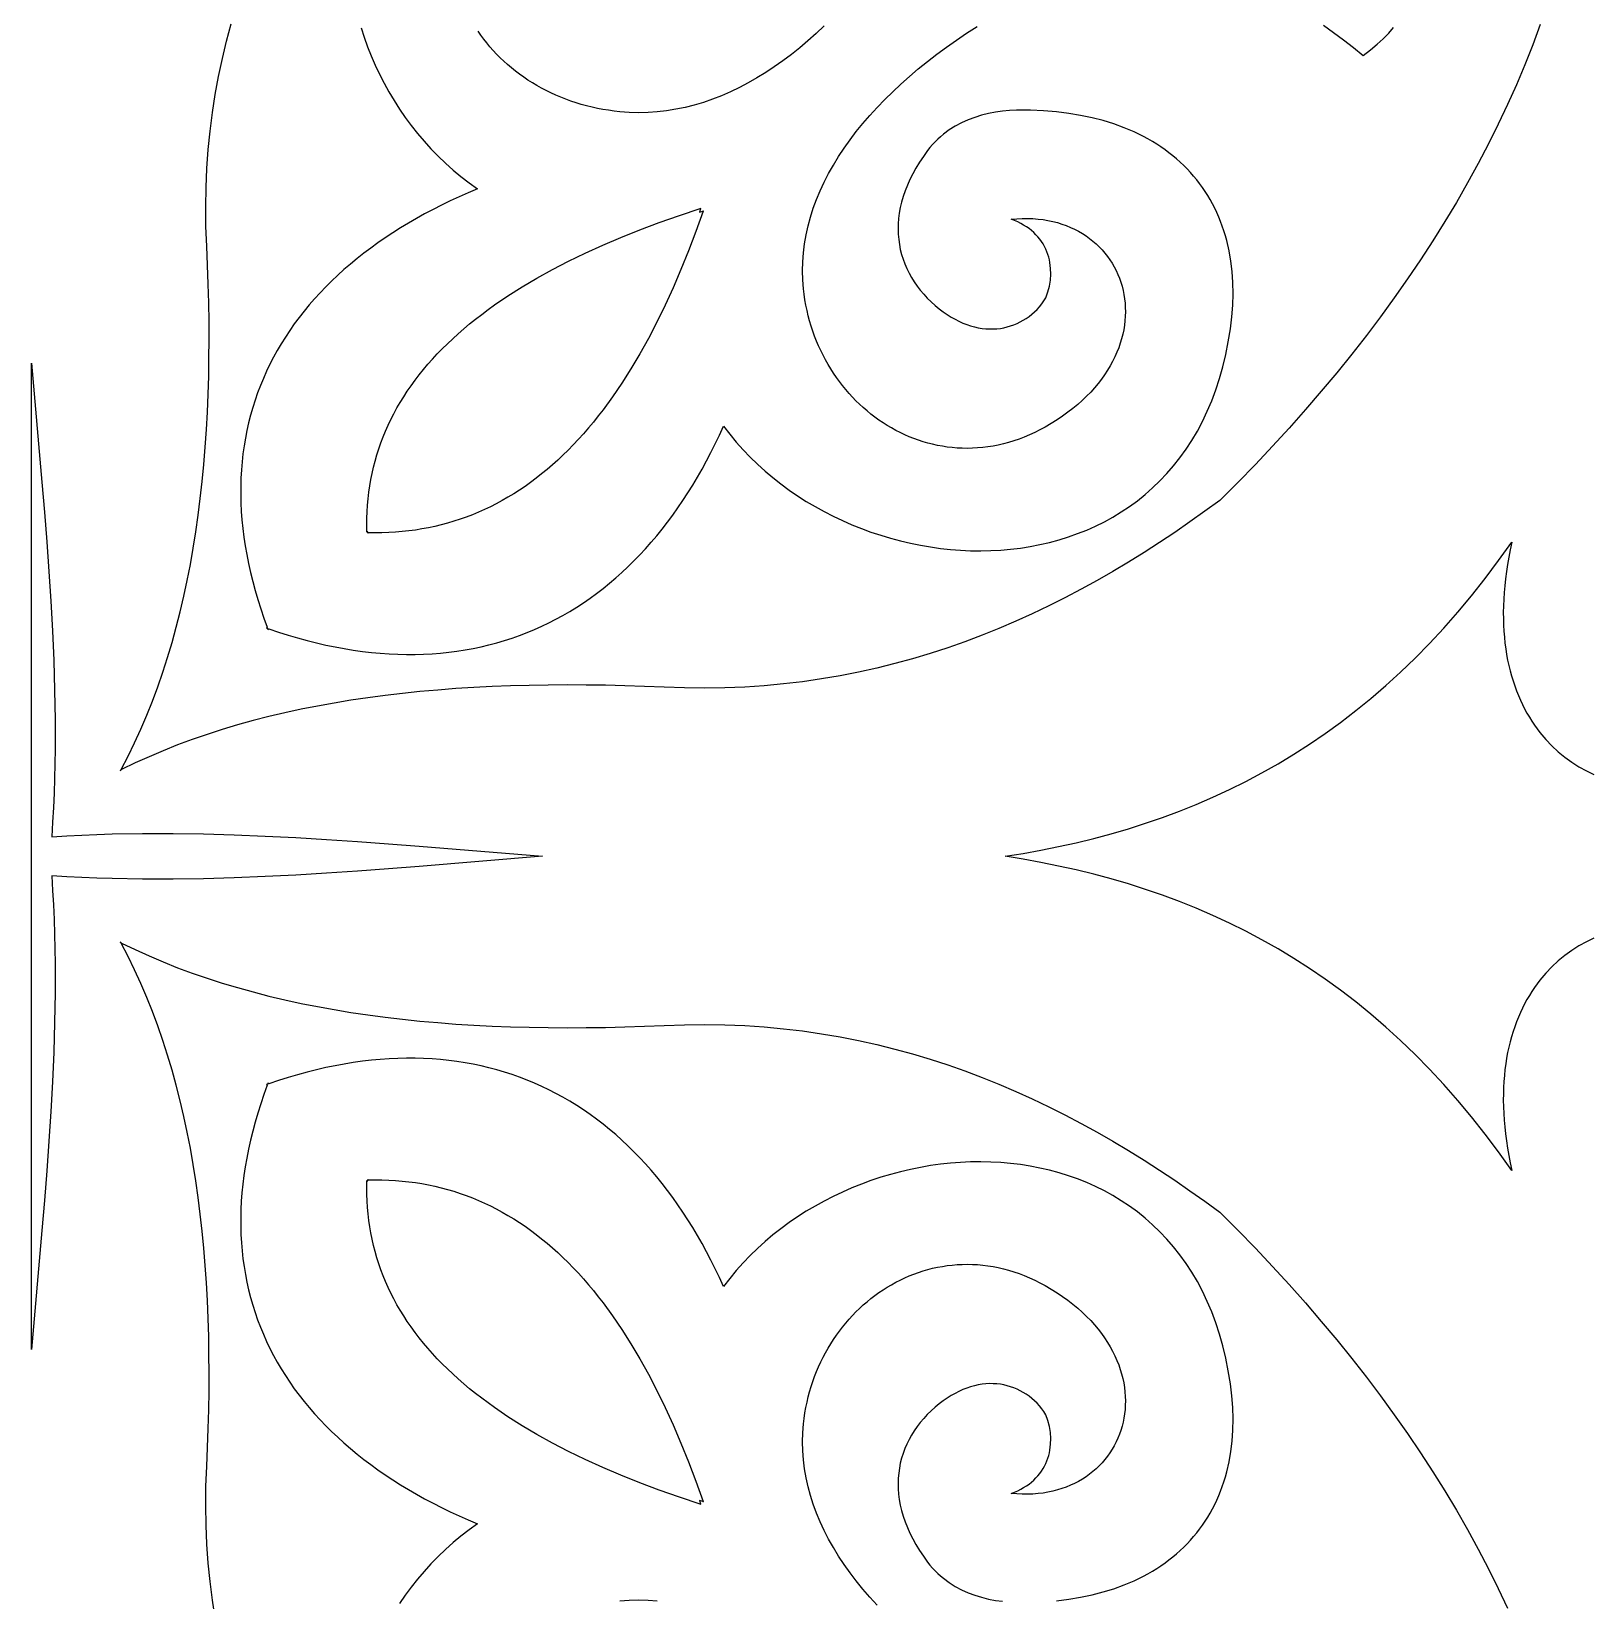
# Model space of a CAD drawing. Extents: x -375 to 375, y -1025 to 1025.
# Drawn here: x -275 to -217.3, y -85.1 to -27 of the extents above; entities that cross this region are included whole.
import ezdxf

# ---------------------------------------------------------------- set-up
doc = ezdxf.new("R2010")
doc.units = 0
doc.layers.add('LAYER_1', color=18, linetype='CONTINUOUS')

msp = doc.modelspace()

# ---------------------------------------------------------------- linework, layer by layer
at = {"layer": 'LAYER_1'}
for points in [[(-219.063, -26.698), (-219.34, -27.445), (-219.635, -28.188), (-219.947, -28.927), (-220.275, -29.663), (-220.621, -30.395), (-220.983, -31.124), (-221.362, -31.849), (-221.758, -32.571), (-222.17, -33.29), (-222.598, -34.005), (-223.043, -34.717), (-223.504, -35.425), (-223.981, -36.131), (-224.474, -36.832), (-224.984, -37.531), (-225.509, -38.226), (-226.05, -38.918), (-226.607, -39.607), (-227.179, -40.293), (-227.767, -40.975), (-228.371, -41.655), (-228.99, -42.331), (-229.624, -43.004), (-230.274, -43.674), (-230.938, -44.341), (-231.492, -44.744), (-232.05, -45.138), (-232.613, -45.524), (-233.179, -45.901), (-233.751, -46.268), (-234.327, -46.626), (-234.908, -46.973), (-235.494, -47.309), (-236.085, -47.635), (-236.682, -47.949), (-237.285, -48.252), (-237.893, -48.543), (-238.508, -48.821), (-239.128, -49.086), (-239.755, -49.338), (-240.388, -49.577), (-241.028, -49.802), (-241.675, -50.013), (-242.329, -50.209), (-242.99, -50.39), (-243.658, -50.556), (-244.334, -50.706), (-245.017, -50.84), (-245.708, -50.958), (-246.408, -51.059), (-247.115, -51.143), (-247.831, -51.209), (-248.556, -51.257), (-249.289, -51.288), (-250.031, -51.299), (-250.782, -51.292), (-251.543, -51.265), (-252.274, -51.235), (-252.999, -51.211), (-253.72, -51.193), (-254.434, -51.183), (-255.143, -51.18), (-255.846, -51.184), (-256.543, -51.195), (-257.234, -51.214), (-257.919, -51.241), (-258.597, -51.275), (-259.269, -51.318), (-259.935, -51.368), (-260.593, -51.427), (-261.245, -51.494), (-261.89, -51.57), (-262.527, -51.655), (-263.158, -51.748), (-263.781, -51.851), (-264.396, -51.962), (-265.004, -52.084), (-265.605, -52.214), (-266.197, -52.354), (-266.781, -52.504), (-267.357, -52.664), (-267.925, -52.834), (-268.485, -53.014), (-269.036, -53.205), (-269.579, -53.406), (-270.112, -53.618), (-270.637, -53.84), (-271.153, -54.074), (-271.66, -54.319), (-271.704, -54.363), (-271.697, -54.349), (-271.713, -54.355), (-271.667, -54.312), (-271.413, -53.823), (-271.171, -53.326), (-270.94, -52.82), (-270.72, -52.305), (-270.511, -51.782), (-270.314, -51.251), (-270.127, -50.711), (-269.951, -50.163), (-269.785, -49.608), (-269.629, -49.044), (-269.484, -48.473), (-269.349, -47.894), (-269.223, -47.308), (-269.107, -46.714), (-269.001, -46.114), (-268.904, -45.506), (-268.816, -44.891), (-268.737, -44.269), (-268.668, -43.641), (-268.607, -43.006), (-268.554, -42.364), (-268.51, -41.716), (-268.475, -41.062), (-268.447, -40.402), (-268.427, -39.736), (-268.416, -39.063), (-268.411, -38.386), (-268.415, -37.702), (-268.426, -37.013), (-268.443, -36.319), (-268.468, -35.619), (-268.5, -34.914), (-268.528, -34.181), (-268.535, -33.457), (-268.523, -32.741), (-268.492, -32.034), (-268.442, -31.335), (-268.373, -30.645), (-268.286, -29.963), (-268.181, -29.288), (-268.059, -28.622), (-267.92, -27.962), (-267.764, -27.311), (-267.592, -26.666)], [(-245.605, -26.743), (-245.905, -27.026), (-246.209, -27.298), (-246.516, -27.558), (-246.826, -27.807), (-247.14, -28.043), (-247.457, -28.267), (-247.777, -28.478), (-248.1, -28.677), (-248.425, -28.862), (-248.753, -29.034), (-249.083, -29.192), (-249.416, -29.336), (-249.751, -29.466), (-250.087, -29.582), (-250.426, -29.683), (-250.766, -29.769), (-251.108, -29.839), (-251.451, -29.895), (-251.795, -29.934), (-252.14, -29.958), (-252.486, -29.965), (-252.833, -29.955), (-253.181, -29.929), (-253.392, -29.907), (-253.602, -29.878), (-253.809, -29.845), (-254.014, -29.806), (-254.216, -29.762), (-254.416, -29.712), (-254.614, -29.658), (-254.809, -29.599), (-255.001, -29.534), (-255.19, -29.466), (-255.377, -29.392), (-255.56, -29.314), (-255.74, -29.231), (-255.917, -29.144), (-256.09, -29.053), (-256.26, -28.958), (-256.427, -28.858), (-256.59, -28.755), (-256.749, -28.647), (-256.904, -28.536), (-257.056, -28.421), (-257.203, -28.302), (-257.346, -28.18), (-257.486, -28.055), (-257.62, -27.926), (-257.751, -27.794), (-257.877, -27.658), (-257.998, -27.52), (-258.115, -27.379), (-258.227, -27.234), (-258.334, -27.087), (-258.436, -26.938)], [(-227.101, -26.724), (-226.723, -26.988), (-226.35, -27.263), (-225.983, -27.55), (-225.621, -27.847), (-225.355, -27.638), (-225.109, -27.429), (-224.885, -27.222), (-224.681, -27.016), (-224.496, -26.81)], [(-262.773, -26.82), (-262.66, -27.171), (-262.535, -27.519), (-262.399, -27.863), (-262.252, -28.204), (-262.094, -28.54), (-261.925, -28.871), (-261.745, -29.198), (-261.554, -29.519), (-261.353, -29.834), (-261.14, -30.143), (-260.918, -30.445), (-260.685, -30.739), (-260.442, -31.027), (-260.188, -31.306), (-259.925, -31.577), (-259.652, -31.839), (-259.369, -32.092), (-259.076, -32.335), (-258.774, -32.569), (-258.462, -32.791), (-258.804, -32.936), (-259.14, -33.085), (-259.47, -33.238), (-259.793, -33.395), (-260.11, -33.556), (-260.421, -33.721), (-260.726, -33.89), (-261.024, -34.062), (-261.315, -34.239), (-261.601, -34.419), (-261.879, -34.603), (-262.152, -34.791), (-262.417, -34.982), (-262.676, -35.177), (-262.928, -35.376), (-263.174, -35.578), (-263.413, -35.785), (-263.645, -35.994), (-263.87, -36.207), (-264.088, -36.424), (-264.3, -36.644), (-264.504, -36.868), (-264.702, -37.095), (-264.892, -37.326), (-265.075, -37.56), (-265.252, -37.797), (-265.421, -38.038), (-265.582, -38.282), (-265.737, -38.529), (-265.884, -38.78), (-266.024, -39.034), (-266.157, -39.291), (-266.282, -39.551), (-266.399, -39.814), (-266.509, -40.081), (-266.612, -40.35), (-266.707, -40.623), (-266.794, -40.899), (-266.874, -41.177), (-266.946, -41.459), (-267.01, -41.744), (-267.067, -42.031), (-267.116, -42.322), (-267.156, -42.615), (-267.189, -42.911), (-267.214, -43.21), (-267.231, -43.512), (-267.24, -43.817), (-267.241, -44.124), (-267.233, -44.434), (-267.218, -44.747), (-267.194, -45.062), (-267.162, -45.38), (-267.122, -45.701), (-267.073, -46.024), (-267.016, -46.35), (-266.951, -46.678), (-266.877, -47.009), (-266.795, -47.342), (-266.704, -47.678), (-266.605, -48.016), (-266.497, -48.356), (-266.38, -48.699), (-266.255, -49.044), (-266.287, -49.075), (-266.272, -49.075), (-266.263, -49.076), (-266.255, -49.071), (-266.252, -49.079), (-266.242, -49.082), (-266.248, -49.09), (-266.248, -49.094), (-266.244, -49.094), (-266.236, -49.088), (-266.233, -49.097), (-266.224, -49.101), (-266.23, -49.108), (-266.229, -49.117), (-266.229, -49.132), (-266.197, -49.1), (-265.839, -49.221), (-265.483, -49.334), (-265.13, -49.438), (-264.78, -49.534), (-264.432, -49.621), (-264.086, -49.701), (-263.743, -49.772), (-263.403, -49.835), (-263.065, -49.89), (-262.73, -49.936), (-262.397, -49.975), (-262.067, -50.006), (-261.74, -50.029), (-261.416, -50.044), (-261.094, -50.051), (-260.776, -50.05), (-260.46, -50.042), (-260.147, -50.025), (-259.837, -50.001), (-259.53, -49.97), (-259.225, -49.93), (-258.924, -49.883), (-258.626, -49.829), (-258.331, -49.767), (-258.039, -49.697), (-257.75, -49.621), (-257.464, -49.536), (-257.181, -49.445), (-256.901, -49.346), (-256.625, -49.24), (-256.352, -49.126), (-256.082, -49.006), (-255.816, -48.878), (-255.552, -48.743), (-255.293, -48.601), (-255.036, -48.452), (-254.783, -48.296), (-254.533, -48.133), (-254.287, -47.963), (-254.044, -47.786), (-253.805, -47.603), (-253.57, -47.413), (-253.338, -47.215), (-253.109, -47.012), (-252.884, -46.801), (-252.663, -46.584), (-252.446, -46.36), (-252.232, -46.13), (-252.022, -45.893), (-251.816, -45.65), (-251.614, -45.4), (-251.415, -45.144), (-251.22, -44.882), (-251.03, -44.613), (-250.843, -44.338), (-250.66, -44.057), (-250.481, -43.769), (-250.306, -43.476), (-250.135, -43.176), (-249.968, -42.87), (-249.805, -42.558), (-249.647, -42.24), (-249.492, -41.917), (-249.342, -41.587), (-249.111, -41.887), (-248.869, -42.179), (-248.617, -42.461), (-248.354, -42.734), (-248.082, -42.997), (-247.801, -43.251), (-247.512, -43.496), (-247.214, -43.73), (-246.908, -43.955), (-246.595, -44.169), (-246.275, -44.374), (-245.948, -44.568), (-245.615, -44.752), (-245.276, -44.926), (-244.933, -45.089), (-244.584, -45.241), (-244.231, -45.383), (-243.874, -45.514), (-243.513, -45.634), (-243.149, -45.743), (-242.783, -45.841), (-242.414, -45.927), (-242.043, -46.002), (-241.671, -46.066), (-241.298, -46.118), (-240.925, -46.159), (-240.551, -46.187), (-240.178, -46.204), (-239.805, -46.209), (-239.433, -46.201), (-239.064, -46.182), (-238.696, -46.15), (-238.33, -46.106), (-237.968, -46.049), (-237.608, -45.979), (-237.253, -45.897), (-236.901, -45.802), (-236.554, -45.693), (-236.213, -45.572), (-235.876, -45.438), (-235.546, -45.29), (-235.221, -45.129), (-234.904, -44.955), (-234.594, -44.766), (-234.291, -44.565), (-233.996, -44.349), (-233.71, -44.119), (-233.432, -43.876), (-233.164, -43.618), (-232.906, -43.346), (-232.657, -43.059), (-232.42, -42.759), (-232.193, -42.443), (-231.978, -42.113), (-231.774, -41.768), (-231.583, -41.409), (-231.405, -41.034), (-231.24, -40.644), (-231.088, -40.239), (-230.951, -39.819), (-230.827, -39.383), (-230.719, -38.932), (-230.626, -38.465), (-230.549, -37.982), (-230.496, -37.537), (-230.464, -37.102), (-230.452, -36.677), (-230.46, -36.262), (-230.487, -35.857), (-230.534, -35.464), (-230.6, -35.081), (-230.685, -34.71), (-230.735, -34.529), (-230.789, -34.35), (-230.848, -34.175), (-230.911, -34.003), (-230.98, -33.833), (-231.053, -33.667), (-231.13, -33.504), (-231.212, -33.344), (-231.299, -33.187), (-231.39, -33.033), (-231.485, -32.882), (-231.585, -32.735), (-231.69, -32.591), (-231.799, -32.45), (-231.912, -32.313), (-232.03, -32.179), (-232.152, -32.049), (-232.278, -31.922), (-232.408, -31.798), (-232.543, -31.678), (-232.682, -31.561), (-232.826, -31.448), (-232.973, -31.339), (-233.125, -31.233), (-233.281, -31.131), (-233.441, -31.033), (-233.605, -30.938), (-233.773, -30.848), (-233.945, -30.761), (-234.122, -30.677), (-234.486, -30.523), (-234.867, -30.384), (-235.263, -30.261), (-235.675, -30.154), (-236.102, -30.064), (-236.544, -29.991), (-237.001, -29.934), (-237.472, -29.895), (-237.959, -29.874), (-238.218, -29.87), (-238.479, -29.874), (-238.741, -29.889), (-239.003, -29.914), (-239.263, -29.951), (-239.522, -30.001), (-239.777, -30.063), (-240.028, -30.14), (-240.274, -30.232), (-240.514, -30.34), (-240.747, -30.465), (-240.973, -30.607), (-241.189, -30.768), (-241.294, -30.856), (-241.396, -30.949), (-241.496, -31.046), (-241.592, -31.149), (-241.686, -31.258), (-241.777, -31.371), (-241.932, -31.587), (-242.075, -31.802), (-242.206, -32.017), (-242.324, -32.23), (-242.43, -32.442), (-242.525, -32.653), (-242.607, -32.863), (-242.678, -33.071), (-242.737, -33.278), (-242.786, -33.483), (-242.823, -33.685), (-242.849, -33.886), (-242.864, -34.085), (-242.869, -34.281), (-242.863, -34.474), (-242.847, -34.665), (-242.821, -34.853), (-242.786, -35.038), (-242.74, -35.22), (-242.685, -35.399), (-242.62, -35.574), (-242.547, -35.746), (-242.464, -35.914), (-242.372, -36.079), (-242.272, -36.239), (-242.163, -36.395), (-242.046, -36.547), (-241.92, -36.695), (-241.787, -36.838), (-241.645, -36.976), (-241.496, -37.109), (-241.34, -37.238), (-241.194, -37.348), (-241.049, -37.45), (-240.903, -37.541), (-240.758, -37.624), (-240.613, -37.698), (-240.468, -37.763), (-240.323, -37.82), (-240.18, -37.868), (-240.037, -37.907), (-239.896, -37.938), (-239.755, -37.962), (-239.616, -37.977), (-239.479, -37.984), (-239.343, -37.984), (-239.209, -37.976), (-239.078, -37.961), (-238.948, -37.939), (-238.821, -37.909), (-238.697, -37.873), (-238.575, -37.83), (-238.456, -37.78), (-238.34, -37.724), (-238.228, -37.661), (-238.118, -37.592), (-238.013, -37.517), (-237.911, -37.436), (-237.812, -37.349), (-237.718, -37.256), (-237.629, -37.158), (-237.543, -37.055), (-237.462, -36.946), (-237.386, -36.833), (-237.312, -36.613), (-237.258, -36.392), (-237.224, -36.171), (-237.209, -35.953), (-237.214, -35.736), (-237.24, -35.524), (-237.26, -35.42), (-237.286, -35.318), (-237.317, -35.217), (-237.353, -35.118), (-237.395, -35.021), (-237.442, -34.926), (-237.494, -34.833), (-237.552, -34.743), (-237.615, -34.656), (-237.684, -34.571), (-237.758, -34.489), (-237.838, -34.411), (-237.923, -34.335), (-238.014, -34.263), (-238.111, -34.195), (-238.213, -34.13), (-238.321, -34.069), (-238.435, -34.012), (-238.555, -33.96), (-238.681, -33.912), (-238.472, -33.895), (-238.268, -33.886), (-238.068, -33.885), (-237.872, -33.892), (-237.681, -33.908), (-237.495, -33.93), (-237.313, -33.96), (-237.136, -33.998), (-236.963, -34.042), (-236.796, -34.093), (-236.634, -34.151), (-236.476, -34.216), (-236.324, -34.286), (-236.177, -34.363), (-236.035, -34.445), (-235.899, -34.533), (-235.768, -34.627), (-235.643, -34.726), (-235.524, -34.83), (-235.41, -34.939), (-235.302, -35.052), (-235.2, -35.17), (-235.104, -35.293), (-235.015, -35.419), (-234.931, -35.55), (-234.854, -35.684), (-234.783, -35.821), (-234.718, -35.962), (-234.66, -36.106), (-234.609, -36.253), (-234.564, -36.403), (-234.526, -36.556), (-234.495, -36.71), (-234.471, -36.867), (-234.454, -37.026), (-234.445, -37.187), (-234.442, -37.349), (-234.447, -37.513), (-234.459, -37.678), (-234.478, -37.844), (-234.505, -38.01), (-234.54, -38.178), (-234.583, -38.345), (-234.633, -38.513), (-234.691, -38.681), (-234.758, -38.849), (-234.832, -39.017), (-234.915, -39.184), (-235.005, -39.35), (-235.104, -39.515), (-235.212, -39.679), (-235.328, -39.842), (-235.453, -40.003), (-235.586, -40.163), (-235.728, -40.321), (-235.879, -40.476), (-236.039, -40.63), (-236.208, -40.78), (-236.386, -40.929), (-236.573, -41.074), (-236.77, -41.216), (-236.976, -41.355), (-237.191, -41.49), (-237.416, -41.622), (-237.609, -41.726), (-237.802, -41.823), (-237.996, -41.911), (-238.189, -41.992), (-238.383, -42.066), (-238.577, -42.132), (-238.77, -42.19), (-238.963, -42.242), (-239.156, -42.287), (-239.348, -42.324), (-239.54, -42.355), (-239.732, -42.378), (-239.922, -42.395), (-240.112, -42.406), (-240.3, -42.409), (-240.488, -42.407), (-240.675, -42.398), (-240.86, -42.382), (-241.044, -42.361), (-241.227, -42.333), (-241.408, -42.3), (-241.587, -42.26), (-241.765, -42.215), (-241.941, -42.164), (-242.115, -42.107), (-242.287, -42.045), (-242.457, -41.977), (-242.624, -41.904), (-242.79, -41.826), (-242.953, -41.743), (-243.113, -41.654), (-243.271, -41.561), (-243.426, -41.462), (-243.579, -41.359), (-243.728, -41.251), (-243.875, -41.139), (-244.018, -41.022), (-244.159, -40.9), (-244.296, -40.774), (-244.429, -40.644), (-244.56, -40.51), (-244.686, -40.372), (-244.809, -40.23), (-244.929, -40.084), (-245.044, -39.934), (-245.155, -39.781), (-245.263, -39.624), (-245.366, -39.463), (-245.465, -39.299), (-245.56, -39.132), (-245.65, -38.961), (-245.735, -38.787), (-245.816, -38.611), (-245.893, -38.431), (-245.964, -38.249), (-246.031, -38.063), (-246.092, -37.875), (-246.148, -37.685), (-246.2, -37.492), (-246.245, -37.297), (-246.286, -37.099), (-246.321, -36.899), (-246.35, -36.697), (-246.374, -36.493), (-246.401, -36.158), (-246.41, -35.823), (-246.403, -35.49), (-246.378, -35.157), (-246.337, -34.825), (-246.28, -34.494), (-246.207, -34.165), (-246.118, -33.837), (-246.013, -33.51), (-245.893, -33.186), (-245.758, -32.863), (-245.609, -32.542), (-245.445, -32.224), (-245.266, -31.908), (-245.074, -31.594), (-244.868, -31.283), (-244.649, -30.974), (-244.417, -30.669), (-244.172, -30.366), (-243.914, -30.067), (-243.645, -29.77), (-243.363, -29.478), (-243.069, -29.189), (-242.764, -28.903), (-242.448, -28.622), (-242.12, -28.344), (-241.782, -28.071), (-241.434, -27.802), (-241.075, -27.537), (-240.707, -27.277), (-240.329, -27.022), (-239.942, -26.772)], [(-217.074, -60.571), (-217.353, -60.704), (-217.626, -60.854), (-217.891, -61.022), (-218.148, -61.207), (-218.396, -61.41), (-218.633, -61.631), (-218.86, -61.869), (-219.075, -62.125), (-219.277, -62.399), (-219.373, -62.543), (-219.466, -62.691), (-219.555, -62.843), (-219.64, -63), (-219.722, -63.161), (-219.8, -63.327), (-219.874, -63.497), (-219.943, -63.671), (-220.009, -63.85), (-220.07, -64.033), (-220.127, -64.221), (-220.179, -64.413), (-220.227, -64.609), (-220.27, -64.81), (-220.308, -65.016), (-220.341, -65.225), (-220.369, -65.44), (-220.392, -65.658), (-220.41, -65.881), (-220.422, -66.109), (-220.429, -66.341), (-220.431, -66.577), (-220.427, -66.817), (-220.417, -67.063), (-220.401, -67.312), (-220.379, -67.566), (-220.351, -67.824), (-220.317, -68.087), (-220.276, -68.354), (-220.23, -68.626), (-220.176, -68.902), (-220.116, -69.182), (-220.606, -68.495), (-221.104, -67.832), (-221.609, -67.195), (-222.121, -66.581), (-222.64, -65.992), (-223.166, -65.426), (-223.699, -64.883), (-224.238, -64.363), (-224.785, -63.865), (-225.337, -63.388), (-225.897, -62.933), (-226.462, -62.499), (-227.033, -62.085), (-227.611, -61.692), (-228.194, -61.318), (-228.784, -60.963), (-229.379, -60.626), (-229.979, -60.308), (-230.585, -60.008), (-231.196, -59.726), (-231.812, -59.46), (-232.434, -59.211), (-233.06, -58.978), (-233.691, -58.76), (-234.327, -58.558), (-234.968, -58.371), (-235.613, -58.198), (-236.262, -58.039), (-236.916, -57.894), (-237.573, -57.762), (-238.235, -57.642), (-238.901, -57.534), (-238.235, -57.425), (-237.573, -57.306), (-236.916, -57.174), (-236.262, -57.028), (-235.613, -56.869), (-234.968, -56.697), (-234.327, -56.509), (-233.691, -56.307), (-233.06, -56.09), (-232.434, -55.857), (-231.812, -55.608), (-231.196, -55.342), (-230.585, -55.059), (-229.979, -54.759), (-229.379, -54.441), (-228.784, -54.105), (-228.194, -53.75), (-227.611, -53.376), (-227.033, -52.982), (-226.462, -52.568), (-225.897, -52.134), (-225.337, -51.679), (-224.785, -51.203), (-224.238, -50.705), (-223.699, -50.184), (-223.166, -49.642), (-222.64, -49.076), (-222.121, -48.486), (-221.609, -47.873), (-221.104, -47.235), (-220.606, -46.573), (-220.116, -45.885), (-220.176, -46.166), (-220.23, -46.442), (-220.276, -46.713), (-220.317, -46.98), (-220.351, -47.243), (-220.379, -47.502), (-220.401, -47.756), (-220.417, -48.005), (-220.427, -48.25), (-220.431, -48.491), (-220.429, -48.727), (-220.422, -48.959), (-220.41, -49.186), (-220.392, -49.409), (-220.369, -49.628), (-220.341, -49.842), (-220.308, -50.052), (-220.27, -50.257), (-220.227, -50.458), (-220.179, -50.655), (-220.127, -50.847), (-220.07, -51.034), (-220.009, -51.218), (-219.943, -51.397), (-219.874, -51.571), (-219.8, -51.741), (-219.722, -51.907), (-219.64, -52.068), (-219.555, -52.225), (-219.466, -52.377), (-219.373, -52.525), (-219.277, -52.668), (-219.075, -52.942), (-218.86, -53.198), (-218.633, -53.437), (-218.396, -53.657), (-218.148, -53.861), (-217.891, -54.046), (-217.626, -54.214), (-217.353, -54.364), (-217.074, -54.496)], [(-268.181, -85.779), (-268.286, -85.105), (-268.373, -84.423), (-268.442, -83.732), (-268.492, -83.034), (-268.523, -82.327), (-268.535, -81.611), (-268.528, -80.887), (-268.5, -80.154), (-268.468, -79.449), (-268.443, -78.749), (-268.426, -78.055), (-268.415, -77.366), (-268.411, -76.682), (-268.416, -76.004), (-268.427, -75.332), (-268.447, -74.666), (-268.475, -74.005), (-268.51, -73.351), (-268.554, -72.703), (-268.607, -72.062), (-268.668, -71.427), (-268.737, -70.798), (-268.816, -70.177), (-268.904, -69.562), (-269.001, -68.954), (-269.107, -68.353), (-269.223, -67.76), (-269.349, -67.173), (-269.484, -66.595), (-269.629, -66.023), (-269.785, -65.46), (-269.951, -64.904), (-270.127, -64.357), (-270.314, -63.817), (-270.511, -63.286), (-270.72, -62.762), (-270.94, -62.248), (-271.171, -61.742), (-271.413, -61.244), (-271.667, -60.756), (-271.713, -60.713), (-271.697, -60.719), (-271.704, -60.705), (-271.66, -60.749), (-271.153, -60.994), (-270.637, -61.227), (-270.112, -61.45), (-269.579, -61.662), (-269.036, -61.863), (-268.485, -62.053), (-267.925, -62.234), (-267.357, -62.403), (-266.781, -62.563), (-266.197, -62.713), (-265.605, -62.854), (-265.004, -62.984), (-264.396, -63.105), (-263.781, -63.217), (-263.158, -63.319), (-262.527, -63.413), (-261.89, -63.497), (-261.245, -63.573), (-260.593, -63.641), (-259.935, -63.7), (-259.269, -63.75), (-258.597, -63.793), (-257.919, -63.827), (-257.234, -63.854), (-256.543, -63.872), (-255.846, -63.884), (-255.143, -63.888), (-254.434, -63.885), (-253.72, -63.874), (-252.999, -63.857), (-252.274, -63.833), (-251.543, -63.802), (-250.782, -63.776), (-250.031, -63.768), (-249.289, -63.78), (-248.556, -63.81), (-247.831, -63.859), (-247.115, -63.925), (-246.408, -64.009), (-245.708, -64.11), (-245.017, -64.227), (-244.334, -64.362), (-243.658, -64.512), (-242.99, -64.678), (-242.329, -64.859), (-241.675, -65.055), (-241.028, -65.266), (-240.388, -65.49), (-239.755, -65.729), (-239.128, -65.982), (-238.508, -66.247), (-237.893, -66.525), (-237.285, -66.816), (-236.682, -67.118), (-236.085, -67.433), (-235.494, -67.758), (-234.908, -68.095), (-234.327, -68.442), (-233.751, -68.799), (-233.179, -69.167), (-232.613, -69.543), (-232.05, -69.929), (-231.492, -70.324), (-230.938, -70.727), (-230.274, -71.394), (-229.624, -72.064), (-228.99, -72.737), (-228.371, -73.413), (-227.767, -74.092), (-227.179, -74.775), (-226.607, -75.46), (-226.05, -76.149), (-225.509, -76.841), (-224.984, -77.537), (-224.474, -78.235), (-223.981, -78.937), (-223.504, -79.642), (-223.043, -80.351), (-222.598, -81.062), (-222.17, -81.778), (-221.758, -82.496), (-221.362, -83.218), (-220.983, -83.944), (-220.621, -84.672), (-220.275, -85.405)], [(-237.001, -85.133), (-236.544, -85.077), (-236.102, -85.004), (-235.675, -84.913), (-235.263, -84.807), (-234.867, -84.684), (-234.486, -84.545), (-234.122, -84.39), (-233.945, -84.307), (-233.773, -84.22), (-233.605, -84.129), (-233.441, -84.035), (-233.281, -83.936), (-233.125, -83.834), (-232.973, -83.729), (-232.826, -83.619), (-232.682, -83.506), (-232.543, -83.39), (-232.408, -83.27), (-232.278, -83.146), (-232.152, -83.019), (-232.03, -82.888), (-231.912, -82.755), (-231.799, -82.617), (-231.69, -82.476), (-231.585, -82.332), (-231.485, -82.185), (-231.39, -82.035), (-231.299, -81.881), (-231.212, -81.724), (-231.13, -81.564), (-231.053, -81.401), (-230.98, -81.234), (-230.911, -81.065), (-230.848, -80.893), (-230.789, -80.717), (-230.735, -80.539), (-230.685, -80.358), (-230.6, -79.986), (-230.534, -79.604), (-230.487, -79.21), (-230.46, -78.806), (-230.452, -78.391), (-230.464, -77.966), (-230.496, -77.531), (-230.549, -77.086), (-230.626, -76.603), (-230.719, -76.136), (-230.827, -75.685), (-230.951, -75.249), (-231.088, -74.829), (-231.24, -74.424), (-231.405, -74.034), (-231.583, -73.659), (-231.774, -73.299), (-231.978, -72.954), (-232.193, -72.624), (-232.42, -72.309), (-232.657, -72.008), (-232.906, -71.722), (-233.164, -71.45), (-233.432, -71.192), (-233.71, -70.948), (-233.996, -70.719), (-234.291, -70.503), (-234.594, -70.301), (-234.904, -70.113), (-235.221, -69.938), (-235.546, -69.777), (-235.876, -69.63), (-236.213, -69.495), (-236.554, -69.374), (-236.901, -69.266), (-237.253, -69.171), (-237.608, -69.089), (-237.968, -69.019), (-238.33, -68.962), (-238.696, -68.918), (-239.064, -68.886), (-239.433, -68.866), (-239.805, -68.859), (-240.178, -68.864), (-240.551, -68.88), (-240.925, -68.909), (-241.298, -68.949), (-241.671, -69.001), (-242.043, -69.065), (-242.414, -69.14), (-242.783, -69.227), (-243.149, -69.325), (-243.513, -69.434), (-243.874, -69.554), (-244.231, -69.684), (-244.584, -69.826), (-244.933, -69.979), (-245.276, -70.142), (-245.615, -70.315), (-245.948, -70.499), (-246.275, -70.694), (-246.595, -70.898), (-246.908, -71.113), (-247.214, -71.338), (-247.512, -71.572), (-247.801, -71.816), (-248.082, -72.07), (-248.354, -72.334), (-248.617, -72.606), (-248.869, -72.889), (-249.111, -73.18), (-249.342, -73.481), (-249.492, -73.151), (-249.647, -72.827), (-249.805, -72.509), (-249.968, -72.198), (-250.135, -71.892), (-250.306, -71.592), (-250.481, -71.298), (-250.66, -71.011), (-250.843, -70.73), (-251.03, -70.455), (-251.22, -70.186), (-251.415, -69.923), (-251.614, -69.667), (-251.816, -69.418), (-252.022, -69.174), (-252.232, -68.938), (-252.446, -68.707), (-252.663, -68.484), (-252.884, -68.267), (-253.109, -68.056), (-253.338, -67.852), (-253.57, -67.655), (-253.805, -67.465), (-254.044, -67.281), (-254.287, -67.104), (-254.533, -66.935), (-254.783, -66.772), (-255.036, -66.616), (-255.293, -66.467), (-255.552, -66.325), (-255.816, -66.19), (-256.082, -66.062), (-256.352, -65.941), (-256.625, -65.828), (-256.901, -65.722), (-257.181, -65.623), (-257.464, -65.531), (-257.75, -65.447), (-258.039, -65.37), (-258.331, -65.301), (-258.626, -65.239), (-258.924, -65.184), (-259.225, -65.137), (-259.53, -65.098), (-259.837, -65.066), (-260.147, -65.042), (-260.46, -65.026), (-260.776, -65.017), (-261.094, -65.017), (-261.416, -65.024), (-261.74, -65.039), (-262.067, -65.062), (-262.397, -65.092), (-262.73, -65.131), (-263.065, -65.178), (-263.403, -65.233), (-263.743, -65.296), (-264.086, -65.367), (-264.432, -65.446), (-264.78, -65.534), (-265.13, -65.63), (-265.483, -65.734), (-265.839, -65.846), (-266.197, -65.967), (-266.229, -65.936), (-266.229, -65.95), (-266.23, -65.959), (-266.224, -65.967), (-266.233, -65.97), (-266.236, -65.979), (-266.244, -65.974), (-266.248, -65.974), (-266.248, -65.978), (-266.242, -65.985), (-266.252, -65.988), (-266.255, -65.997), (-266.263, -65.992), (-266.272, -65.992), (-266.287, -65.993), (-266.255, -66.023), (-266.38, -66.368), (-266.497, -66.711), (-266.605, -67.052), (-266.704, -67.39), (-266.795, -67.725), (-266.877, -68.059), (-266.951, -68.389), (-267.016, -68.718), (-267.073, -69.043), (-267.122, -69.367), (-267.162, -69.687), (-267.194, -70.005), (-267.218, -70.321), (-267.233, -70.633), (-267.241, -70.943), (-267.24, -71.251), (-267.231, -71.555), (-267.214, -71.857), (-267.189, -72.156), (-267.156, -72.452), (-267.116, -72.746), (-267.067, -73.036), (-267.01, -73.324), (-266.946, -73.608), (-266.874, -73.89), (-266.794, -74.169), (-266.707, -74.444), (-266.612, -74.717), (-266.509, -74.987), (-266.399, -75.253), (-266.282, -75.517), (-266.157, -75.777), (-266.024, -76.034), (-265.884, -76.288), (-265.737, -76.538), (-265.582, -76.785), (-265.421, -77.029), (-265.252, -77.27), (-265.075, -77.508), (-264.892, -77.742), (-264.702, -77.972), (-264.504, -78.199), (-264.3, -78.423), (-264.088, -78.643), (-263.87, -78.86), (-263.645, -79.073), (-263.413, -79.283), (-263.174, -79.489), (-262.928, -79.692), (-262.676, -79.89), (-262.417, -80.086), (-262.152, -80.277), (-261.879, -80.465), (-261.601, -80.649), (-261.315, -80.829), (-261.024, -81.005), (-260.726, -81.178), (-260.421, -81.347), (-260.11, -81.511), (-259.793, -81.672), (-259.47, -81.829), (-259.14, -81.982), (-258.804, -82.131), (-258.462, -82.276), (-258.774, -82.499), (-259.076, -82.732), (-259.369, -82.976), (-259.652, -83.228), (-259.925, -83.491), (-260.188, -83.761), (-260.442, -84.041), (-260.685, -84.328), (-260.918, -84.623), (-261.14, -84.925), (-261.353, -85.234)], [(-243.645, -85.297), (-243.914, -85.001), (-244.172, -84.702), (-244.417, -84.399), (-244.649, -84.093), (-244.868, -83.785), (-245.074, -83.474), (-245.266, -83.16), (-245.445, -82.844), (-245.609, -82.525), (-245.758, -82.204), (-245.893, -81.882), (-246.013, -81.557), (-246.118, -81.231), (-246.207, -80.903), (-246.28, -80.573), (-246.337, -80.243), (-246.378, -79.911), (-246.403, -79.578), (-246.41, -79.244), (-246.401, -78.91), (-246.374, -78.574), (-246.35, -78.37), (-246.321, -78.168), (-246.286, -77.969), (-246.245, -77.771), (-246.2, -77.576), (-246.148, -77.383), (-246.092, -77.192), (-246.031, -77.004), (-245.964, -76.819), (-245.893, -76.636), (-245.816, -76.457), (-245.735, -76.28), (-245.65, -76.106), (-245.56, -75.936), (-245.465, -75.769), (-245.366, -75.605), (-245.263, -75.444), (-245.155, -75.287), (-245.044, -75.133), (-244.929, -74.984), (-244.809, -74.838), (-244.686, -74.695), (-244.56, -74.557), (-244.429, -74.423), (-244.296, -74.293), (-244.159, -74.167), (-244.018, -74.046), (-243.875, -73.929), (-243.728, -73.816), (-243.579, -73.709), (-243.426, -73.605), (-243.271, -73.507), (-243.113, -73.414), (-242.953, -73.325), (-242.79, -73.242), (-242.624, -73.163), (-242.457, -73.09), (-242.287, -73.023), (-242.115, -72.961), (-241.941, -72.904), (-241.765, -72.853), (-241.587, -72.807), (-241.408, -72.768), (-241.227, -72.734), (-241.044, -72.707), (-240.86, -72.685), (-240.675, -72.67), (-240.488, -72.661), (-240.3, -72.658), (-240.112, -72.662), (-239.922, -72.672), (-239.732, -72.689), (-239.54, -72.713), (-239.348, -72.744), (-239.156, -72.781), (-238.963, -72.826), (-238.77, -72.877), (-238.577, -72.936), (-238.383, -73.002), (-238.189, -73.076), (-237.996, -73.157), (-237.802, -73.245), (-237.609, -73.341), (-237.416, -73.445), (-237.191, -73.577), (-236.976, -73.713), (-236.77, -73.852), (-236.573, -73.994), (-236.386, -74.139), (-236.208, -74.287), (-236.039, -74.438), (-235.879, -74.591), (-235.728, -74.747), (-235.586, -74.905), (-235.453, -75.064), (-235.328, -75.226), (-235.212, -75.388), (-235.104, -75.553), (-235.005, -75.718), (-234.915, -75.884), (-234.832, -76.051), (-234.758, -76.219), (-234.691, -76.386), (-234.633, -76.554), (-234.583, -76.722), (-234.54, -76.89), (-234.505, -77.057), (-234.478, -77.224), (-234.459, -77.39), (-234.447, -77.555), (-234.442, -77.718), (-234.445, -77.881), (-234.454, -78.041), (-234.471, -78.2), (-234.495, -78.357), (-234.526, -78.512), (-234.564, -78.664), (-234.609, -78.814), (-234.66, -78.961), (-234.718, -79.105), (-234.783, -79.246), (-234.854, -79.384), (-234.931, -79.518), (-235.015, -79.648), (-235.104, -79.775), (-235.2, -79.897), (-235.302, -80.015), (-235.41, -80.129), (-235.524, -80.238), (-235.643, -80.342), (-235.768, -80.441), (-235.899, -80.534), (-236.035, -80.622), (-236.177, -80.705), (-236.324, -80.781), (-236.476, -80.852), (-236.634, -80.916), (-236.796, -80.974), (-236.963, -81.025), (-237.136, -81.07), (-237.313, -81.107), (-237.495, -81.137), (-237.681, -81.16), (-237.872, -81.175), (-238.068, -81.183), (-238.268, -81.182), (-238.472, -81.173), (-238.681, -81.156), (-238.555, -81.108), (-238.435, -81.055), (-238.321, -80.998), (-238.213, -80.938), (-238.111, -80.873), (-238.014, -80.805), (-237.923, -80.733), (-237.838, -80.657), (-237.758, -80.578), (-237.684, -80.497), (-237.615, -80.412), (-237.552, -80.324), (-237.494, -80.234), (-237.442, -80.142), (-237.395, -80.047), (-237.353, -79.95), (-237.317, -79.851), (-237.286, -79.75), (-237.26, -79.647), (-237.24, -79.543), (-237.214, -79.331), (-237.209, -79.115), (-237.224, -78.896), (-237.258, -78.676), (-237.312, -78.455), (-237.386, -78.235), (-237.462, -78.121), (-237.543, -78.013), (-237.629, -77.909), (-237.718, -77.811), (-237.812, -77.719), (-237.911, -77.632), (-238.013, -77.551), (-238.118, -77.476), (-238.228, -77.407), (-238.34, -77.344), (-238.456, -77.288), (-238.575, -77.238), (-238.697, -77.195), (-238.821, -77.158), (-238.948, -77.129), (-239.078, -77.106), (-239.209, -77.091), (-239.343, -77.084), (-239.479, -77.083), (-239.616, -77.091), (-239.755, -77.106), (-239.896, -77.129), (-240.037, -77.161), (-240.18, -77.2), (-240.323, -77.248), (-240.468, -77.304), (-240.613, -77.369), (-240.758, -77.443), (-240.903, -77.526), (-241.049, -77.618), (-241.194, -77.719), (-241.34, -77.83), (-241.496, -77.958), (-241.645, -78.092), (-241.787, -78.23), (-241.92, -78.373), (-242.046, -78.521), (-242.163, -78.673), (-242.272, -78.829), (-242.372, -78.989), (-242.464, -79.153), (-242.547, -79.322), (-242.62, -79.493), (-242.685, -79.669), (-242.74, -79.847), (-242.786, -80.029), (-242.821, -80.214), (-242.847, -80.403), (-242.863, -80.593), (-242.869, -80.787), (-242.864, -80.983), (-242.849, -81.181), (-242.823, -81.382), (-242.786, -81.585), (-242.737, -81.79), (-242.678, -81.996), (-242.607, -82.204), (-242.525, -82.414), (-242.43, -82.625), (-242.324, -82.838), (-242.206, -83.051), (-242.075, -83.265), (-241.932, -83.481), (-241.777, -83.696), (-241.686, -83.81), (-241.592, -83.918), (-241.496, -84.021), (-241.396, -84.119), (-241.294, -84.212), (-241.189, -84.299), (-240.973, -84.46), (-240.747, -84.603), (-240.514, -84.727), (-240.274, -84.835), (-240.028, -84.927), (-239.777, -85.004), (-239.522, -85.067), (-239.263, -85.116), (-239.003, -85.153)], [(-253.181, -85.138), (-252.833, -85.112), (-252.486, -85.103), (-252.14, -85.11), (-251.795, -85.134)]]:
    msp.add_lwpolyline(points, dxfattribs=at)
for points in [[(-250.188, -33.517), (-250.178, -33.512), (-250.178, -33.517), (-250.193, -33.531), (-250.234, -33.652), (-250.108, -33.612), (-250.093, -33.598), (-250.09, -33.598), (-250.094, -33.607), (-250.084, -33.603), (-250.085, -33.607), (-250.099, -33.62), (-250.364, -34.365), (-250.637, -35.086), (-250.918, -35.783), (-251.207, -36.457), (-251.504, -37.106), (-251.809, -37.731), (-252.122, -38.332), (-252.442, -38.909), (-252.771, -39.462), (-253.108, -39.991), (-253.452, -40.496), (-253.804, -40.977), (-253.984, -41.209), (-254.165, -41.434), (-254.348, -41.654), (-254.533, -41.867), (-254.72, -42.075), (-254.909, -42.276), (-255.1, -42.472), (-255.293, -42.661), (-255.488, -42.844), (-255.685, -43.022), (-255.884, -43.193), (-256.085, -43.358), (-256.288, -43.518), (-256.493, -43.671), (-256.7, -43.818), (-256.909, -43.959), (-257.12, -44.094), (-257.332, -44.224), (-257.547, -44.347), (-257.764, -44.464), (-257.983, -44.575), (-258.203, -44.68), (-258.426, -44.779), (-258.651, -44.872), (-258.877, -44.959), (-259.106, -45.04), (-259.337, -45.115), (-259.569, -45.183), (-259.804, -45.246), (-260.04, -45.303), (-260.279, -45.354), (-260.519, -45.398), (-260.761, -45.437), (-261.006, -45.469), (-261.252, -45.496), (-261.501, -45.517), (-261.751, -45.531), (-262.003, -45.539), (-262.257, -45.542), (-262.514, -45.538), (-262.525, -45.55), (-262.525, -45.538), (-262.538, -45.538), (-262.525, -45.527), (-262.525, -45.504), (-262.55, -45.504), (-262.56, -45.516), (-262.56, -45.504), (-262.573, -45.503), (-262.561, -45.493), (-262.565, -45.246), (-262.562, -45.001), (-262.553, -44.757), (-262.538, -44.516), (-262.517, -44.276), (-262.49, -44.039), (-262.456, -43.803), (-262.416, -43.57), (-262.37, -43.338), (-262.317, -43.108), (-262.258, -42.88), (-262.193, -42.654), (-262.122, -42.429), (-262.044, -42.207), (-261.96, -41.986), (-261.87, -41.768), (-261.773, -41.551), (-261.671, -41.337), (-261.562, -41.124), (-261.447, -40.913), (-261.325, -40.704), (-261.198, -40.497), (-261.064, -40.292), (-260.923, -40.088), (-260.777, -39.887), (-260.624, -39.687), (-260.465, -39.49), (-260.3, -39.294), (-260.129, -39.1), (-259.951, -38.909), (-259.767, -38.719), (-259.577, -38.531), (-259.381, -38.344), (-259.178, -38.16), (-258.969, -37.978), (-258.754, -37.797), (-258.533, -37.619), (-258.305, -37.442), (-258.071, -37.268), (-257.831, -37.095), (-257.332, -36.755), (-256.808, -36.423), (-256.26, -36.099), (-255.686, -35.782), (-255.088, -35.473), (-254.464, -35.171), (-253.816, -34.877), (-253.143, -34.591), (-252.445, -34.312), (-251.722, -34.041), (-250.974, -33.778), (-250.201, -33.523), (-250.187, -33.508), (-250.183, -33.508)], [(-274.611, -43.664), (-274.518, -44.769), (-274.431, -45.873), (-274.352, -46.976), (-274.281, -48.079), (-274.221, -49.18), (-274.173, -50.279), (-274.14, -51.375), (-274.122, -52.469), (-274.122, -53.56), (-274.142, -54.647), (-274.16, -55.188), (-274.183, -55.729), (-274.212, -56.269), (-274.247, -56.807), (-273.688, -56.774), (-273.129, -56.746), (-272.568, -56.723), (-272.007, -56.706), (-270.88, -56.687), (-269.749, -56.687), (-268.615, -56.704), (-267.478, -56.736), (-266.338, -56.782), (-265.196, -56.84), (-264.053, -56.908), (-262.909, -56.985), (-261.764, -57.068), (-260.619, -57.157), (-256.046, -57.534), (-260.619, -57.91), (-261.764, -57.999), (-262.909, -58.083), (-264.053, -58.16), (-265.196, -58.228), (-266.338, -58.286), (-267.478, -58.332), (-268.615, -58.364), (-269.749, -58.381), (-270.88, -58.38), (-272.007, -58.361), (-272.568, -58.344), (-273.129, -58.322), (-273.688, -58.294), (-274.247, -58.26), (-274.212, -58.799), (-274.183, -59.338), (-274.16, -59.879), (-274.142, -60.421), (-274.122, -61.508), (-274.122, -62.598), (-274.14, -63.692), (-274.173, -64.789), (-274.221, -65.888), (-274.281, -66.989), (-274.352, -68.091), (-274.431, -69.195), (-274.518, -70.299), (-274.611, -71.403), (-275, -75.814), (-275, -57.534), (-275, -39.254)], [(-262.514, -69.53), (-262.257, -69.526), (-262.003, -69.528), (-261.751, -69.537), (-261.501, -69.551), (-261.252, -69.572), (-261.006, -69.598), (-260.761, -69.631), (-260.519, -69.669), (-260.279, -69.714), (-260.04, -69.765), (-259.804, -69.821), (-259.569, -69.884), (-259.337, -69.953), (-259.106, -70.028), (-258.877, -70.109), (-258.651, -70.196), (-258.426, -70.289), (-258.203, -70.388), (-257.983, -70.493), (-257.764, -70.604), (-257.547, -70.721), (-257.332, -70.844), (-257.12, -70.973), (-256.909, -71.108), (-256.7, -71.249), (-256.493, -71.397), (-256.288, -71.55), (-256.085, -71.709), (-255.884, -71.875), (-255.685, -72.046), (-255.488, -72.223), (-255.293, -72.407), (-255.1, -72.596), (-254.909, -72.791), (-254.72, -72.993), (-254.533, -73.2), (-254.348, -73.414), (-254.165, -73.633), (-253.984, -73.859), (-253.804, -74.09), (-253.452, -74.571), (-253.108, -75.076), (-252.771, -75.605), (-252.442, -76.158), (-252.122, -76.736), (-251.809, -77.337), (-251.504, -77.962), (-251.207, -78.611), (-250.918, -79.284), (-250.637, -79.981), (-250.364, -80.702), (-250.099, -81.447), (-250.085, -81.461), (-250.084, -81.465), (-250.094, -81.46), (-250.09, -81.47), (-250.093, -81.47), (-250.108, -81.456), (-250.234, -81.415), (-250.193, -81.537), (-250.178, -81.551), (-250.178, -81.555), (-250.188, -81.551), (-250.183, -81.56), (-250.187, -81.56), (-250.201, -81.545), (-250.974, -81.289), (-251.722, -81.026), (-252.445, -80.755), (-253.143, -80.477), (-253.816, -80.19), (-254.464, -79.897), (-255.088, -79.595), (-255.686, -79.286), (-256.26, -78.969), (-256.808, -78.645), (-257.332, -78.312), (-257.831, -77.973), (-258.071, -77.8), (-258.305, -77.625), (-258.533, -77.449), (-258.754, -77.27), (-258.969, -77.09), (-259.178, -76.907), (-259.381, -76.723), (-259.577, -76.537), (-259.767, -76.349), (-259.951, -76.159), (-260.129, -75.967), (-260.3, -75.773), (-260.465, -75.578), (-260.624, -75.38), (-260.777, -75.181), (-260.923, -74.979), (-261.064, -74.776), (-261.198, -74.571), (-261.325, -74.364), (-261.447, -74.155), (-261.562, -73.944), (-261.671, -73.731), (-261.773, -73.516), (-261.87, -73.3), (-261.96, -73.081), (-262.044, -72.861), (-262.122, -72.638), (-262.193, -72.414), (-262.258, -72.188), (-262.317, -71.96), (-262.37, -71.73), (-262.416, -71.498), (-262.456, -71.264), (-262.49, -71.029), (-262.517, -70.791), (-262.538, -70.552), (-262.553, -70.31), (-262.562, -70.067), (-262.565, -69.822), (-262.561, -69.575), (-262.573, -69.564), (-262.56, -69.564), (-262.56, -69.551), (-262.55, -69.564), (-262.525, -69.564), (-262.525, -69.54), (-262.538, -69.53), (-262.525, -69.53), (-262.525, -69.517)]]:
    msp.add_lwpolyline(points, close=True, dxfattribs=at)

doc.saveas('drawing.dxf')
